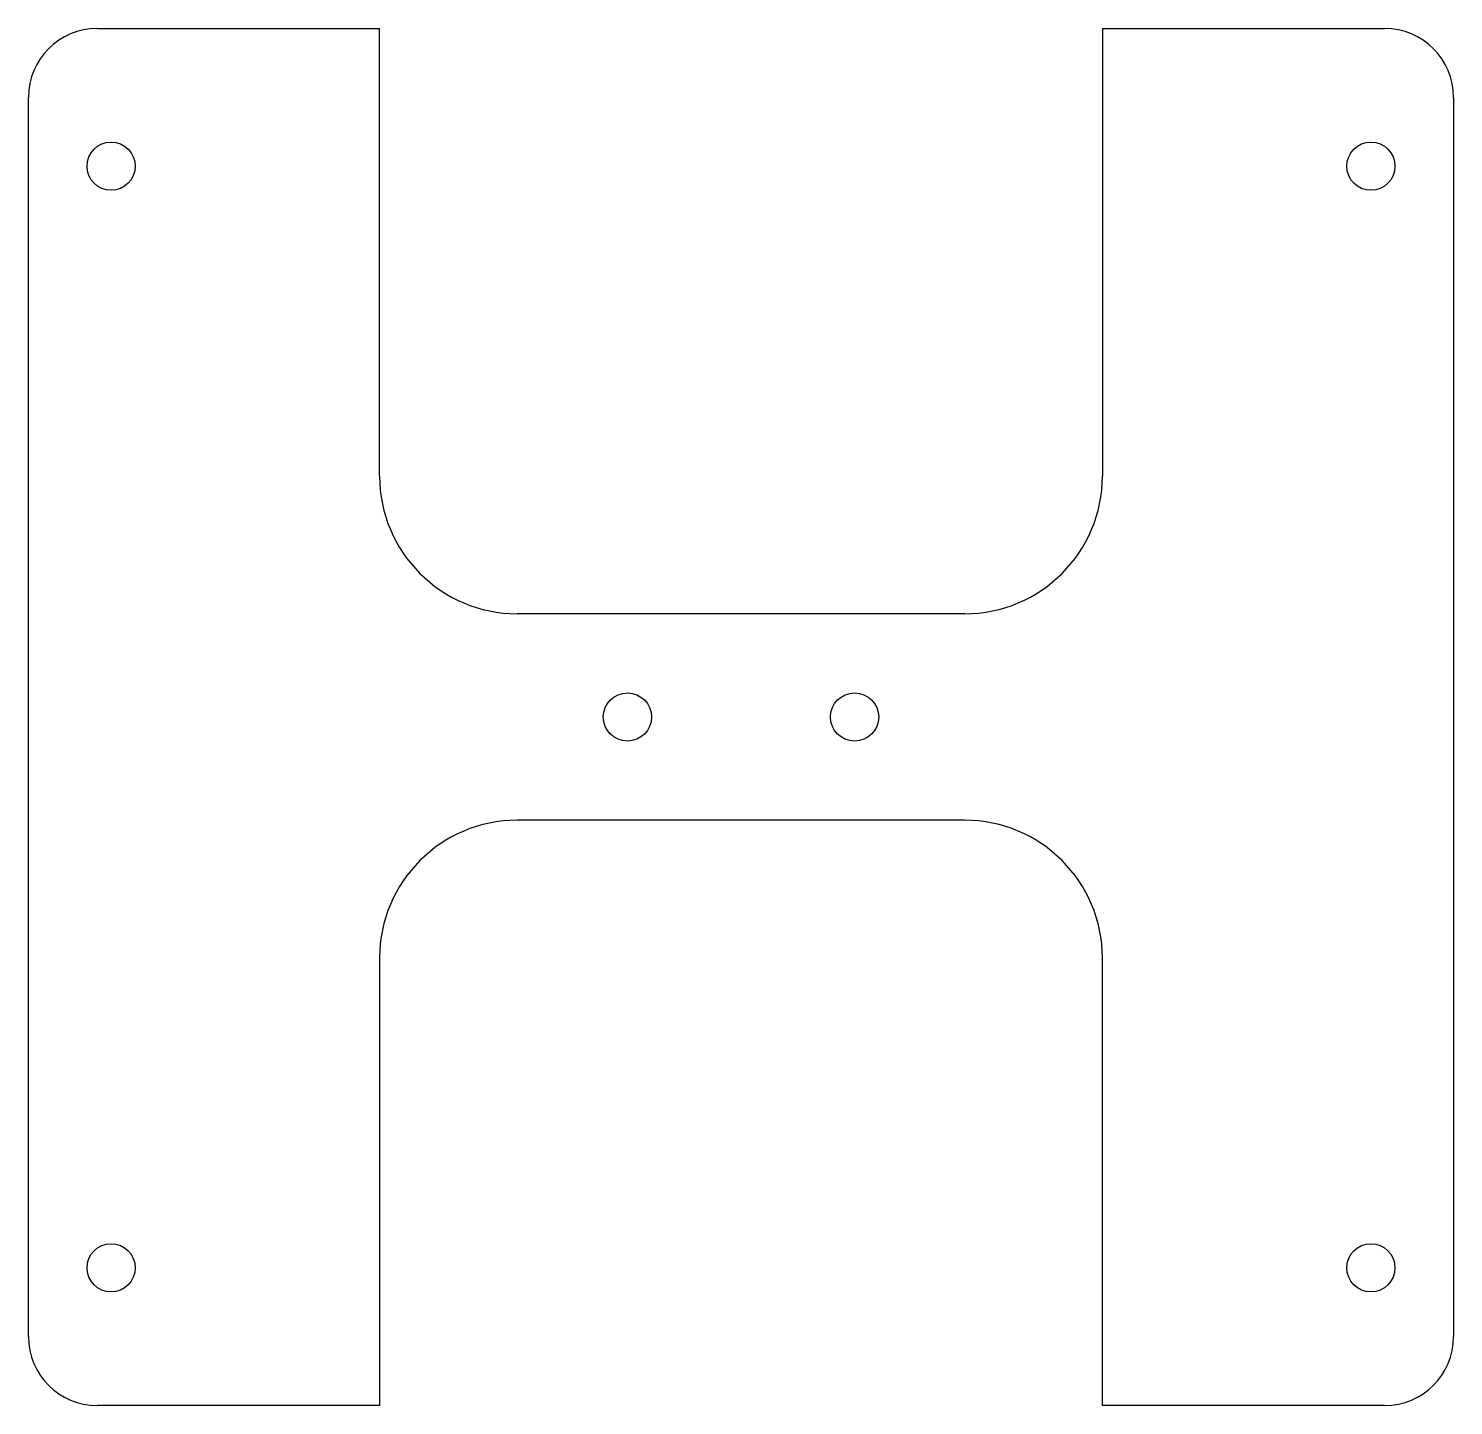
# Model space of a CAD drawing. Extents: x 47 to 151, y 77 to 177.
import ezdxf

# ---------------------------------------------------------------- set-up
doc = ezdxf.new("R2010")
doc.units = 0
doc.layers.add('View', color=7, linetype='CONTINUOUS')

msp = doc.modelspace()

# ---------------------------------------------------------------- linework, layer by layer
at = {"layer": 'View'}
for p, q in [((52.2588, 176.794), (72.7588, 176.794)), ((72.7588, 144.294), (72.7588, 176.794)), ((125.259, 176.794), (125.259, 144.294)), ((125.259, 176.794), (145.759, 176.794)), ((47.2588, 81.7936), (47.2588, 171.794)), ((150.759, 171.794), (150.759, 81.7936)), ((115.259, 134.294), (82.7588, 134.294)), ((115.259, 119.294), (82.7588, 119.294)), ((72.7588, 109.294), (72.7588, 76.7936)), ((125.259, 76.7936), (125.259, 109.294)), ((72.7588, 76.7936), (52.2588, 76.7936)), ((145.759, 76.7936), (125.259, 76.7936))]:
    msp.add_line(p, q, dxfattribs=at)
for centre in [(53.2588, 166.794), (144.759, 166.794), (90.7588, 126.794), (107.259, 126.794), (53.2588, 86.7936), (144.759, 86.7936)]:
    msp.add_circle(centre, 1.75, dxfattribs=at)
for centre, radius, start, end in [((52.2588, 171.794), 5, 90, 180), ((145.759, 171.794), 5, 0, 90), ((82.7588, 144.294), 10, -180, -90), ((115.259, 144.294), 10, -90, 0), ((82.7588, 109.294), 10, 90, 180), ((115.259, 109.294), 10, 0, 90), ((52.2588, 81.7936), 5, 180, -90), ((145.759, 81.7936), 5, -90, 0)]:
    msp.add_arc(centre, radius, start, end, dxfattribs=at)

doc.saveas('drawing.dxf')
